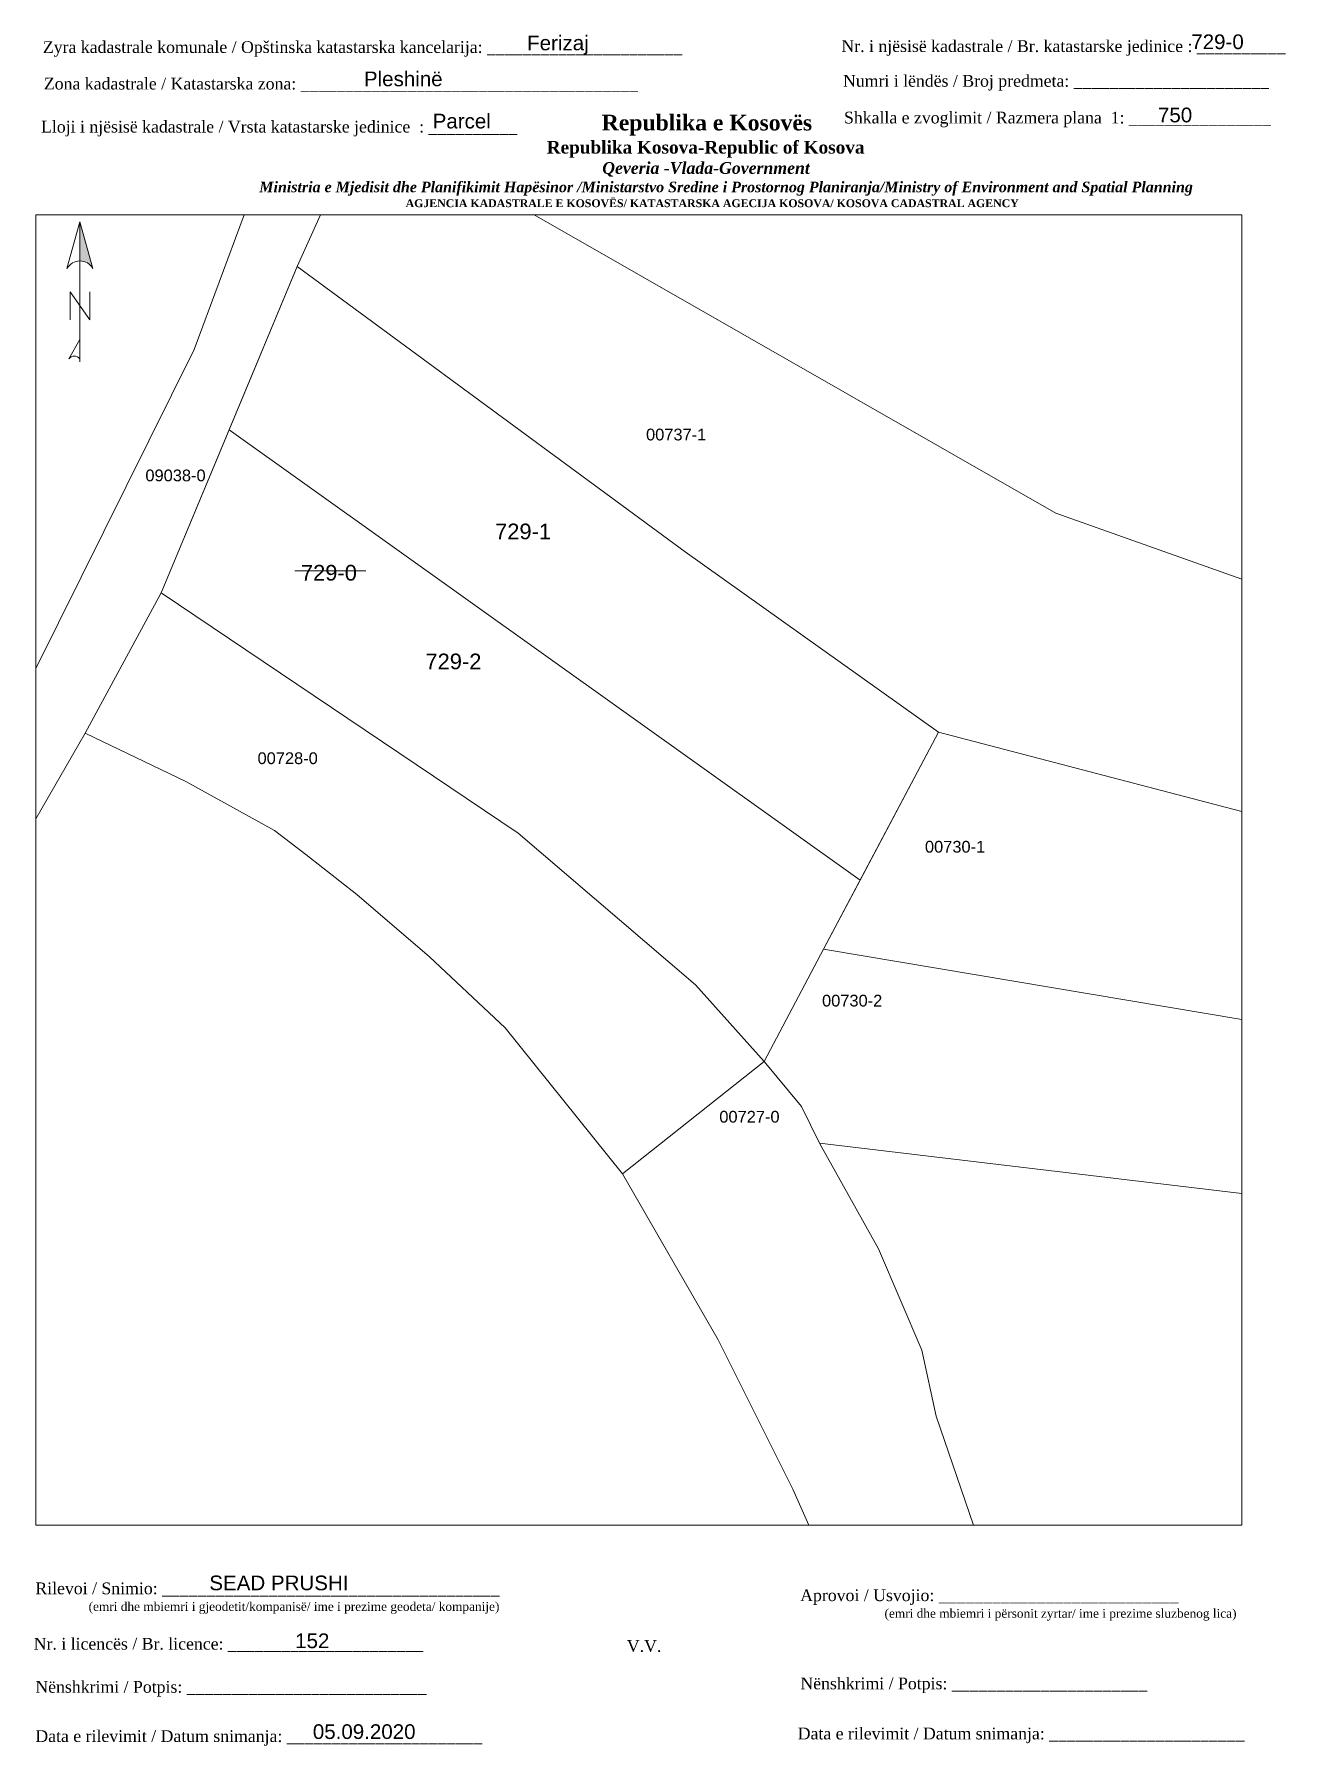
# Paper-space layout '729' of a CAD drawing. Header units: metres. Extents: x 0 to 213, y 0 to 292.
# The model-space entities are those that its viewports show. They can reach past a viewport. Long polylines and large blocks are cut down to what shows.
import ezdxf
from ezdxf.enums import TextEntityAlignment as Align

# ---------------------------------------------------------------- set-up
doc = ezdxf.new("R2010")
doc.units = ezdxf.units.M
doc.layers.get('0').update_dxf_attribs({"lineweight": 0})
for name, color, linetype, lineweight in [('Korniza e jashtme', 7, 'Continuous', 0), ('Korniza e jashtme txt', 7, 'Continuous', 0), ('nr parc fqinj', 8, 'Continuous', 0), ('Nr Parceles Baze', 7, 'Continuous', 0), ('Nr-Ri', 1, 'Continuous', 0), ('Par-Re', 1, 'Continuous', 0), ('parc baze poligon', 7, 'Continuous', 0), ('parc fqinje', 8, 'Continuous', 0)]:
    doc.layers.add(name, color=color, linetype=linetype, lineweight=lineweight)
doc.styles.get("Standard").update_dxf_attribs({"font": 'arial.ttf'})

# ---------------------------------------------------------------- blocks, each defined once
blk = doc.blocks.new('*U54')
at = {"linetype": 'ByBlock', "lineweight": -2}
blk.add_hatch(color=0, dxfattribs=at).paths.add_polyline_path([(0, 562), (0, 301, -0.269143), (87, 250)])
at = {"color": 0, "linetype": 'ByBlock', "lineweight": -2}
for points in [[(87, 250, 0.580323), (-87, 250), (0, 562), (87, 250), (0, 562), (0, 300)], [(0, -356, 0.5), (-75, -356), (0, -225)]]:
    blk.add_lwpolyline(points, format="xyb", dxfattribs=at)
for points in [[(0, -375), (0, 562)], [(-66, -94), (-66, 94), (66, -94), (66, 94)]]:
    blk.add_lwpolyline(points, dxfattribs=at)
blk = doc.blocks.new('ACMAP_ANN_TEMPLATE_PIN-SUN')
blk.add_attdef('PIN', text='', height=2).set_placement((366708.21, 310584.18), align=Align.MIDDLE)

msp = doc.modelspace()

# ---------------------------------------------------------------- linework, layer by layer
at = {"layer": 'Par-Re', "flags": 128}
for points in [[(7510160.56, 4689912.23), (7510111.08, 4689948.65), (7510102.4, 4689927.81), (7510182.91, 4689870.34), (7510192.89, 4689889.23)], [(7510102.4, 4689927.81), (7510093.72, 4689906.98), (7510139.28, 4689876.31), (7510161.9, 4689856.98), (7510170.67, 4689847.17), (7510178.25, 4689861.51), (7510182.91, 4689870.34)]]:
    msp.add_lwpolyline(points, close=True, dxfattribs=at)
msp.add_lwpolyline([(7510110.75, 4689909.82), (7510119.82, 4689909.82)], dxfattribs=at)
at = {"layer": 'parc baze poligon'}
msp.add_lwpolyline([(7510160.56, 4689912.23), (7510192.89, 4689889.23), (7510178.25, 4689861.51), (7510170.67, 4689847.17), (7510161.9, 4689856.98), (7510139.28, 4689876.31), (7510093.72, 4689906.98), (7510111.08, 4689948.65), (7510160.56, 4689912.23)], dxfattribs=at)
at = {"layer": 'parc fqinje'}
for points in [[(7510067.19, 4689875.68), (7510076.65, 4689895.23), (7510097.9, 4689938.04), (7510109.65, 4689969.61), (7510114.18, 4689981.79), (7510115.98, 4689986.63)], [(7510127.6, 4689985.15), (7510119.67, 4689967.62), (7510111.08, 4689948.65), (7510093.72, 4689906.98), (7510084.03, 4689889.09), (7510071.76, 4689867.91), (7510071.57, 4689867.58)]]:
    msp.add_lwpolyline(points, dxfattribs=at)
for points in [[(7510192.89, 4689889.23), (7510160.56, 4689912.23), (7510111.08, 4689948.65), (7510119.67, 4689967.62), (7510207.88, 4689917.16), (7510296.77, 4689885.58), (7510301.36, 4689883.7), (7510299.6, 4689872.06), (7510299.96, 4689867.03), (7510319.43, 4689859.67), (7510313.51, 4689855.72), (7510246.36, 4689875.24), (7510192.89, 4689889.23)], [(7510152.57, 4689832.84), (7510137.59, 4689851.47), (7510127.94, 4689860.56), (7510118.66, 4689868.5), (7510112.15, 4689873.58), (7510108.18, 4689876.68), (7510096.84, 4689882.9), (7510084.03, 4689889.09), (7510093.72, 4689906.98), (7510139.28, 4689876.31), (7510161.9, 4689856.98), (7510170.67, 4689847.17), (7510152.57, 4689832.84)], [(7510178.25, 4689861.51), (7510192.89, 4689889.23), (7510246.36, 4689875.24), (7510313.51, 4689855.72), (7510317.24, 4689838.11), (7510178.25, 4689861.51)], [(7510177.74, 4689836.74), (7510175.42, 4689841.42), (7510170.67, 4689847.17), (7510178.25, 4689861.51), (7510317.24, 4689838.11), (7510321.86, 4689819.64), (7510262.68, 4689826.66), (7510177.74, 4689836.74)], [(7510201.31, 4689765.78), (7510188.14, 4689761.39), (7510174.3, 4689792.62), (7510164.79, 4689811.66), (7510152.57, 4689832.84), (7510170.67, 4689847.17), (7510175.42, 4689841.42), (7510177.74, 4689836.74), (7510185.23, 4689823.29), (7510190.78, 4689810.32), (7510192.59, 4689801.93), (7510198.33, 4689785.26), (7510204.96, 4689767.24), (7510201.31, 4689765.78)]]:
    msp.add_lwpolyline(points, close=True, dxfattribs=at)

# ---------------------------------------------------------------- block references
at = {"layer": 'nr parc fqinj'}
ref = msp.add_blockref('ACMAP_ANN_TEMPLATE_PIN-SUN', (7290134.5, 4503576.69), dxfattribs=dict(at, xscale=0.6, yscale=0.6, zscale=0.6))
ref.add_attrib('PIN', '00737-1', dxfattribs={"layer": '0', "height": 1.5}).set_placement((7510159.43, 4689927.2), align=Align.MIDDLE)
ref = msp.add_blockref('ACMAP_ANN_TEMPLATE_PIN-SUN', (7290070.61, 4503571.47), dxfattribs=dict(at, xscale=0.6, yscale=0.6, zscale=0.6))
ref.add_attrib('PIN', '09038-0', dxfattribs={"layer": '0', "height": 1.5}).set_placement((7510095.54, 4689921.98), align=Align.MIDDLE)
ref = msp.add_blockref('ACMAP_ANN_TEMPLATE_PIN-SUN', (7290084.93, 4503535.38), dxfattribs=dict(at, xscale=0.6, yscale=0.6, zscale=0.6))
ref.add_attrib('PIN', '00728-0', dxfattribs={"layer": '0', "height": 1.5}).set_placement((7510109.85, 4689885.89), align=Align.MIDDLE)
ref = msp.add_blockref('ACMAP_ANN_TEMPLATE_PIN-SUN', (7290170.1, 4503524.08), dxfattribs=dict(at, xscale=0.6, yscale=0.6, zscale=0.6))
ref.add_attrib('PIN', '00730-1', dxfattribs={"layer": '0', "height": 1.5}).set_placement((7510195.02, 4689874.59), align=Align.MIDDLE)
ref = msp.add_blockref('ACMAP_ANN_TEMPLATE_PIN-SUN', (7290156.97, 4503504.44), dxfattribs=dict(at, xscale=0.6, yscale=0.6, zscale=0.6))
ref.add_attrib('PIN', '00730-2', dxfattribs={"layer": '0', "height": 1.5}).set_placement((7510181.89, 4689854.95), align=Align.MIDDLE)
ref = msp.add_blockref('ACMAP_ANN_TEMPLATE_PIN-SUN', (7290143.85, 4503489.62), dxfattribs=dict(at, xscale=0.6, yscale=0.6, zscale=0.6))
ref.add_attrib('PIN', '00727-0', dxfattribs={"layer": '0', "height": 1.5}).set_placement((7510168.78, 4689840.13), align=Align.MIDDLE)

# ---------------------------------------------------------------- texts
at = {"layer": 'Nr Parceles Baze'}
msp.add_text('729-0', height=2, dxfattribs=at).set_placement((7510111.54, 4689908.56))
at = {"layer": 'Nr-Ri'}
for s, p in [('729-1', (7510136.32, 4689913.83)), ('729-2', (7510127.43, 4689897.24))]:
    msp.add_text(s, height=2, dxfattribs=at).set_placement(p)

psp = doc.layouts.new('729')

# ---------------------------------------------------------------- block references
at = {"xscale": 0.0254, "yscale": 0.0254, "zscale": 0.0254}
psp.add_blockref('*U54', (7.95, 245.33), dxfattribs=at)

# ---------------------------------------------------------------- texts
at = {"layer": 'Korniza e jashtme txt'}
for s, insert, char_height, width, attachment_point in [('Ferizaj', (84.04, 291.31), 2.5, 19.3474, 1), ('729-0', (197.05, 291.51), 2.5, 23.5616, 1), ('{\\fTimes New Roman|b0|i0|c0|p18; Zyra kadastrale komunale / Opštinska katastarska kancelarija: ______________________}', (0.89, 290.36), 2, 114.6874, 1), ('{\\fTimes New Roman|b0|i0|c0|p18;Nr. i njësisë kadastrale / Br. katastarske jedinice : __________}', (137.52, 290.52), 2, 98.5379, 1), ('{\\fTimes New Roman|b0|i0|c0|p18; Zona kadastrale / Katastarska zona: ______________________________________}', (1.06, 284.14), 2, 101.8807, 1), ('Pleshinë', (56.27, 285.2), 2.5, 40.037, 1), ('{\\fTimes New Roman|b0|i0|c0|p18; Numri i lëndës / Broj predmeta: ______________________}', (137.03, 284.61), 2, 83.344, 1), ('{\\fTimes New Roman|b0|i0|c0|p18; Lloji i njësisë kadastrale / Vrsta katastarske jedinice  : __________ }', (0.58, 276.81), 2, 108.0893, 1), ('\\pi77.297;{\\fBook Antiqua|b1|i0|c0|p18;\\H1.333x;Republika e Kosovës\\fTimes New Roman|b1|i0|c0|p18;\\P\\pi67.927;\\fBook Antiqua|b1|i0|c0|p18;\\H0.8125x;Republika Kosova-Republic of Kosova\\fTimes New Roman|b1|i0|c0|p18;\\P\\pi77.378;\\fBook Antiqua|b1|i1|c0|p18;\\H0.9233x;Qeveria -Vlada-Government \\P\\pi13.032,l6,t23.033;\\fTimes New Roman|b1|i1|c0|p18;\\H0.9x;Ministria e Mjedisit dhe Planifikimit Hapësinor /Ministarstvo Sredine i Prostornog Planiranja/Ministry of Environment and Spatial Planning\\P\\pi43.931,l0,tz;\\fBook Antiqua|b1|i0|c0|p18;\\H0.7406x;AGJENCIA KADASTRALE E KOSOVËS/ KATASTARSKA AGECIJA KOSOVA/ KOSOVA CADASTRAL AGENCY}', (19.44, 277.84), 2, 191.8237, 1), ('{\\fArial|b0|i0|c0|p34;Parcel}', (67.97, 278.01), 2.5, 14.2476, 1), ('{\\fTimes New Roman|b0|i0|c0|p18; Shkalla e zvoglimit / Razmera plana  1: ________________}', (137.2, 278.36), 2, 98.5379, 1), ('750', (191.38, 279.05), 2.5, 19.3474, 1), ('SEAD PRUSHI', (29.97, 29.26), 2.5, 35.1364, 1), ('{\\fTimes New Roman|b0|i0|c0|p18; Rilevoi / Snimio: ______________________________________\\P             \\H0.75x;(emri dhe mbiemri i gjeodetit/kompanisë/ ime i prezime geodeta/ kompanije)}', (-0.39, 28.08), 2, 87.3883, 1), ('{\\fTimes New Roman|b0|i0|c0|p18; Aprovoi / Usvojio: ___________________________\\P                    \\H0.75x;(emri dhe mbiemri i përsonit zyrtar/ ime i prezime sluzbenog lica)}', (129.75, 26.91), 2, 83.344, 1), ('{\\fTimes New Roman|b0|i0|c0|p18; Nr. i licencës / Br. licence: ______________________\\P                                }', (-0.67, 18.65), 2, 83.344, 1), ('152', (44.57, 19.41), 2.5, 5.2174, 1), ('{\\fTimes New Roman|b0|i0|c0|p18;V.V.                                 }', (101.01, 18.27), 2, 9.4297, 1), ('{\\fTimes New Roman|b0|i0|c0|p18; Nënshkrimi / Potpis: ______________________\\P                                 }', (189.53, 11.9), 2, 83.344, 3), ('{\\fTimes New Roman|b0|i0|c0|p18; Nënshkrimi / Potpis: ___________________________\\P                                 }', (-0.39, 11.32), 2, 83.344, 1), ('{\\fTimes New Roman|b0|i0|c0|p18; Data e rilevimit / Datum snimanja: ______________________\\P                                 }', (-0.39, 2.94), 2, 83.344, 1), ('05.09.2020', (47.58, 3.95), 2.5, 19.3474, 1), ('{\\fTimes New Roman|b0|i0|c0|p18; Data e rilevimit / Datum snimanja: ______________________\\P                                 }', (206.1, 3.38), 2, 83.344, 3)]:
    psp.add_mtext(s, dxfattribs=dict(at, insert=insert, char_height=char_height, width=width, attachment_point=attachment_point))

# ---------------------------------------------------------------- viewports
at = {"layer": 'Korniza e jashtme', "view_target_point": (7499131.1, 4689980.52), "view_twist_angle": 360}
psp.add_viewport(center=(103.03, 149.32), size=(205.19, 222.973), view_center_point=(11023.55, -108.9), view_height=167.23, dxfattribs=at)

doc.saveas('drawing.dxf')
